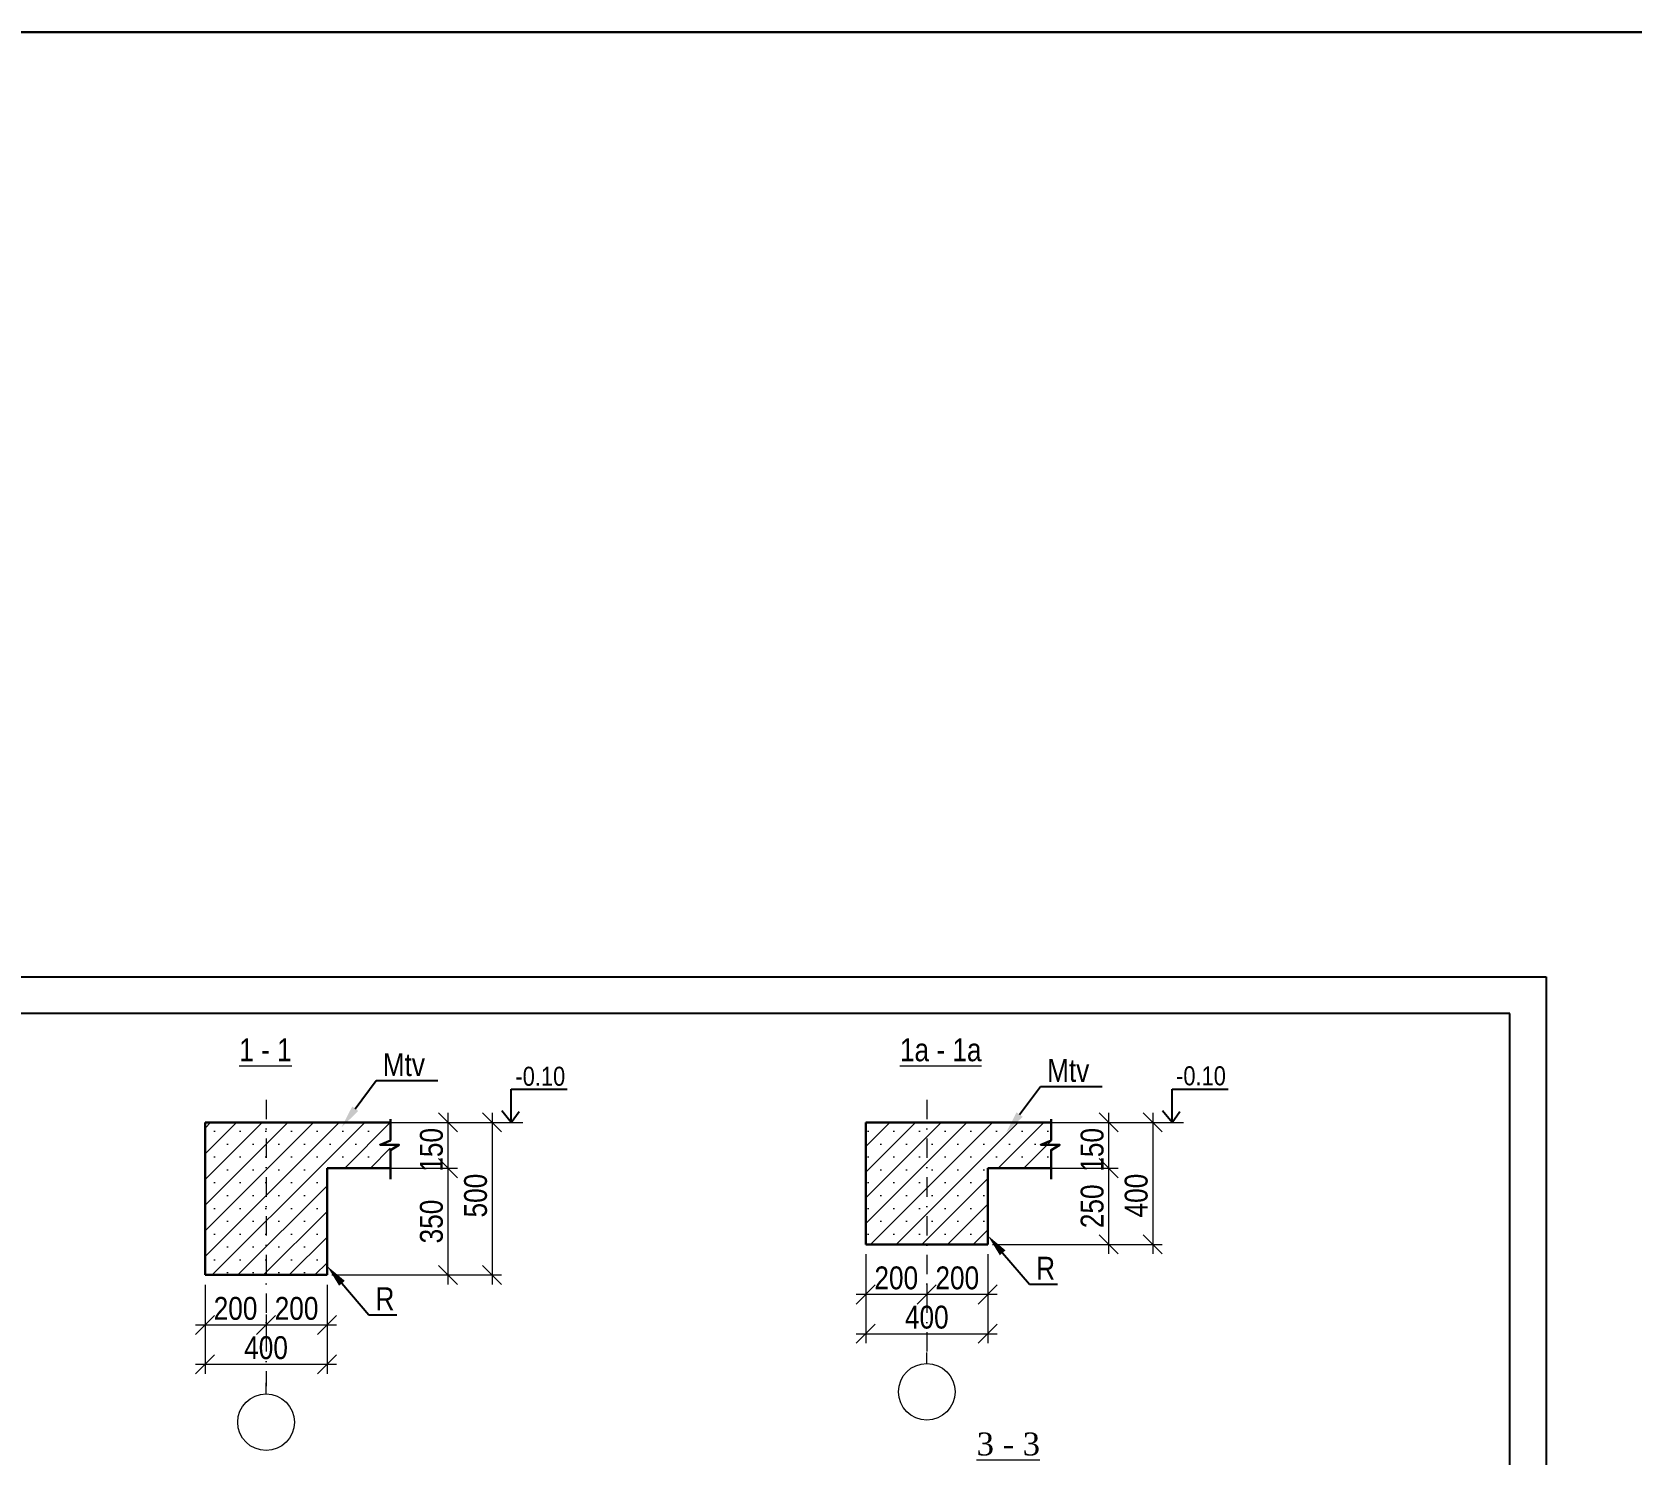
# Model space of a CAD drawing. Header units: millimetres. Extents: x -149347 to 251215, y -2929184 to -2541447.
# Drawn here: x 40631 to 61614, y -2560107 to -2541447 of the extents above; entities that cross this region are included whole.
import ezdxf
from ezdxf import colors
from ezdxf.entities.mleader import LeaderData, LeaderLine
from ezdxf.math import Vec2, Vec3

# ---------------------------------------------------------------- set-up
doc = ezdxf.new("R2010")
doc.units = ezdxf.units.MM
doc.linetypes.add('DASHDOT', pattern=[25.4, 12.7, -6.35, 0, -6.35])
doc.linetypes.add('DASHDOTX2', pattern=[50.8, 25.4, -12.7, 0, -12.7])
doc.layers.add('Ox xetti', color=1, linetype='DASHDOT', lineweight=18)
doc.layers.add('РАЗМЕРЫ', color=80, linetype='Continuous', lineweight=9)
doc.styles.get("Standard").update_dxf_attribs({"font": 'times.ttf'})
doc.styles.add('style1', font='A3TI(LA).TTF', dxfattribs={"height": 400})
doc.styles.add('style6', font='ARIALN.TTF', dxfattribs={"height": 300})
doc.dimstyles.new('DIM_100', dxfattribs={"dimscale": 100, "dimtxt": 250, "dimasz": 2.5, "dimexe": 1.25, "dimexo": 0.625, "dimtad": 1, "dimdec": 0, "dimtxsty": 'style1', "dimblk": 'OBLIQUE', "dimcen": 2.5, "dimdle": 1.25, "dimclrd": 251, "dimclre": 251, "dimaunit": 1, "dimadec": 3, "dimazin": 0, "dimtfac": 1, "dimtdec": 0, "dimtmove": 1, "dimatfit": 3, "dimfxl": 1.25, "dimlwd": 5, "dimlwe": 5, "dimarcsym": 0})
pattern_1 = [(45, (-624769.46, 1657.85), (-168.379802, 168.379802), []), (45, (-624601.08, 1657.85), (-168.379802, 168.379802), [0, -238.125])]
pattern_2 = [(45, (-622260.33, 1657.85), (-168.379802, 168.379802), []), (45, (-622091.95, 1657.85), (-168.379802, 168.379802), [0, -238.125])]

# ---------------------------------------------------------------- blocks, each defined once
blk = doc.blocks.new('mekteb')
at = {"color": 0, "lineweight": 25}
for p, q in [((99643, -1821466), (139843, -1821466)), ((139843, -1821466), (139843, -1849866))]:
    blk.add_line(p, q, dxfattribs=at)
at = {"color": 0, "lineweight": 25, "ltscale": 15}
for p, q in [((139343, -1821966), (101643, -1821966)), ((139343, -1849366), (139343, -1821966))]:
    blk.add_line(p, q, dxfattribs=at)
blk = doc.blocks.new('_Oblique')
at = {"color": 0, "linetype": 'ByBlock', "lineweight": -2}
blk.add_line((-0.5, -0.5), (0.5, 0.5), dxfattribs=at)
blk = doc.blocks.new('*D386')
at = {"color": 251, "linetype": 'ByBlock', "lineweight": 5, "ltscale": 15, "transparency": 16777216}
blk.add_line((43825, -2558403), (42775, -2558403), dxfattribs=at)
at = {"color": 251, "lineweight": 5, "ltscale": 15, "transparency": 16777216}
for p, q in [((42900, -2558265), (42900, -2558528)), ((43700, -2558284), (43700, -2558528))]:
    blk.add_line(p, q, dxfattribs=at)
at = {"layer": 'Defpoints', "color": 0, "lineweight": 15, "ltscale": 15, "transparency": 16777216}
for p in [(42900, -2558202), (43700, -2558221), (42900, -2558403)]:
    blk.add_point(p, dxfattribs=at)
at = {"color": 251, "lineweight": 5, "ltscale": 15, "transparency": 16777216, "xscale": 250, "yscale": 250, "zscale": 250, "rotation": 180}
blk.add_blockref('_Oblique', (42900, -2558403), dxfattribs=at)
at = {"color": 251, "lineweight": 5, "ltscale": 15, "transparency": 16777216, "xscale": 250, "yscale": 250, "zscale": 250}
blk.add_blockref('_Oblique', (43700, -2558403), dxfattribs=at)
at = {"color": 0, "lineweight": 15, "ltscale": 15, "transparency": 16777216, "insert": (43300, -2558187), "char_height": 300, "attachment_point": 5, "style": 'style6'}
blk.add_mtext('200', dxfattribs=at)
blk = doc.blocks.new('*D387')
at = {"color": 251, "linetype": 'ByBlock', "lineweight": 5, "ltscale": 15, "transparency": 16777216}
blk.add_line((44625, -2558403), (43575, -2558403), dxfattribs=at)
at = {"color": 251, "lineweight": 5, "ltscale": 15, "transparency": 16777216}
for p, q in [((43700, -2558265), (43700, -2558528)), ((44500, -2558284), (44500, -2558528))]:
    blk.add_line(p, q, dxfattribs=at)
at = {"layer": 'Defpoints', "color": 0, "lineweight": 15, "ltscale": 15, "transparency": 16777216}
for p in [(43700, -2558202), (44500, -2558221), (43700, -2558403)]:
    blk.add_point(p, dxfattribs=at)
at = {"color": 251, "lineweight": 5, "ltscale": 15, "transparency": 16777216, "xscale": 250, "yscale": 250, "zscale": 250, "rotation": 180}
blk.add_blockref('_Oblique', (43700, -2558403), dxfattribs=at)
at = {"color": 251, "lineweight": 5, "ltscale": 15, "transparency": 16777216, "xscale": 250, "yscale": 250, "zscale": 250}
blk.add_blockref('_Oblique', (44500, -2558403), dxfattribs=at)
at = {"color": 0, "lineweight": 15, "ltscale": 15, "transparency": 16777216, "insert": (44100, -2558187), "char_height": 300, "attachment_point": 5, "style": 'style6'}
blk.add_mtext('200', dxfattribs=at)
blk = doc.blocks.new('*D388')
at = {"color": 251, "lineweight": 5, "ltscale": 15, "transparency": 16777216}
for p, q in [((42900, -2557874), (42900, -2559042)), ((44500, -2557874), (44500, -2559042))]:
    blk.add_line(p, q, dxfattribs=at)
at = {"color": 251, "linetype": 'ByBlock', "lineweight": 5, "ltscale": 15, "transparency": 16777216}
blk.add_line((42775, -2558917), (44625, -2558917), dxfattribs=at)
at = {"layer": 'Defpoints', "color": 0, "lineweight": 15, "ltscale": 15, "transparency": 16777216}
for p in [(42900, -2557812), (44500, -2557812), (44500, -2558917)]:
    blk.add_point(p, dxfattribs=at)
at = {"color": 251, "lineweight": 5, "ltscale": 15, "transparency": 16777216, "xscale": 250, "yscale": 250, "zscale": 250, "rotation": 180}
blk.add_blockref('_Oblique', (42900, -2558917), dxfattribs=at)
at = {"color": 251, "lineweight": 5, "ltscale": 15, "transparency": 16777216, "xscale": 250, "yscale": 250, "zscale": 250}
blk.add_blockref('_Oblique', (44500, -2558917), dxfattribs=at)
at = {"color": 0, "lineweight": 15, "ltscale": 15, "transparency": 16777216, "insert": (43700, -2558702), "char_height": 300, "attachment_point": 5, "style": 'style6'}
blk.add_mtext('400', dxfattribs=at)
blk = doc.blocks.new('*D389')
at = {"color": 251, "linetype": 'ByBlock', "lineweight": 5, "ltscale": 15, "transparency": 16777216}
blk.add_line((46086, -2555621), (46086, -2556471), dxfattribs=at)
at = {"color": 251, "lineweight": 5, "ltscale": 15, "transparency": 16777216}
for p, q in [((45926, -2555746), (46211, -2555746)), ((44964, -2556346), (46211, -2556346))]:
    blk.add_line(p, q, dxfattribs=at)
at = {"layer": 'Defpoints', "color": 0, "lineweight": 15, "ltscale": 15, "transparency": 16777216}
for p in [(45863, -2555746), (44901, -2556346), (46086, -2556346)]:
    blk.add_point(p, dxfattribs=at)
at = {"color": 251, "lineweight": 5, "ltscale": 15, "transparency": 16777216, "xscale": 250, "yscale": 250, "zscale": 250}
for p, rotation in [((46086, -2555746), 90), ((46086, -2556346), 270)]:
    blk.add_blockref('_Oblique', p, dxfattribs=dict(at, rotation=rotation))
at = {"color": 0, "lineweight": 15, "ltscale": 15, "transparency": 16777216, "insert": (45870, -2556106), "char_height": 300, "attachment_point": 5, "rotation": 90, "style": 'style6'}
blk.add_mtext('150', dxfattribs=at)
blk = doc.blocks.new('*D390')
at = {"color": 251, "linetype": 'ByBlock', "lineweight": 5, "ltscale": 15, "transparency": 16777216}
blk.add_line((46664, -2555621), (46664, -2557871), dxfattribs=at)
at = {"color": 251, "lineweight": 5, "ltscale": 15, "transparency": 16777216}
for p, q in [((46128, -2555746), (46789, -2555746)), ((46002, -2557746), (46789, -2557746))]:
    blk.add_line(p, q, dxfattribs=at)
at = {"layer": 'Defpoints', "color": 0, "lineweight": 15, "ltscale": 15, "transparency": 16777216}
for p in [(46066, -2555746), (45939, -2557746), (46664, -2557746)]:
    blk.add_point(p, dxfattribs=at)
at = {"color": 251, "lineweight": 5, "ltscale": 15, "transparency": 16777216, "xscale": 250, "yscale": 250, "zscale": 250}
for p, rotation in [((46664, -2555746), 90), ((46664, -2557746), 270)]:
    blk.add_blockref('_Oblique', p, dxfattribs=dict(at, rotation=rotation))
at = {"color": 0, "lineweight": 15, "ltscale": 15, "transparency": 16777216, "insert": (46449, -2556706), "char_height": 300, "attachment_point": 5, "rotation": 90, "style": 'style6'}
blk.add_mtext('500', dxfattribs=at)
blk = doc.blocks.new('*D391')
at = {"color": 251, "lineweight": 5, "ltscale": 15, "transparency": 16777216}
for p, q in [((45291, -2556346), (46211, -2556346)), ((44562, -2557746), (46211, -2557746))]:
    blk.add_line(p, q, dxfattribs=at)
at = {"color": 251, "linetype": 'ByBlock', "lineweight": 5, "ltscale": 15, "transparency": 16777216}
blk.add_line((46086, -2556221), (46086, -2557871), dxfattribs=at)
at = {"layer": 'Defpoints', "color": 0, "lineweight": 15, "ltscale": 15, "transparency": 16777216}
for p in [(45229, -2556346), (44500, -2557746), (46086, -2557746)]:
    blk.add_point(p, dxfattribs=at)
at = {"color": 251, "lineweight": 5, "ltscale": 15, "transparency": 16777216, "xscale": 250, "yscale": 250, "zscale": 250}
for p, rotation in [((46086, -2556346), 90), ((46086, -2557746), 270)]:
    blk.add_blockref('_Oblique', p, dxfattribs=dict(at, rotation=rotation))
at = {"color": 0, "lineweight": 15, "ltscale": 15, "transparency": 16777216, "insert": (45870, -2557046), "char_height": 300, "attachment_point": 5, "rotation": 90, "style": 'style6'}
blk.add_mtext('350', dxfattribs=at)
blk = doc.blocks.new('*D370')
at = {"color": 251, "linetype": 'ByBlock', "lineweight": 5, "ltscale": 15, "transparency": 16777216}
blk.add_line((52490, -2558003), (51440, -2558003), dxfattribs=at)
at = {"color": 251, "lineweight": 5, "ltscale": 15, "transparency": 16777216}
for p, q in [((51565, -2557865), (51565, -2558128)), ((52365, -2557884), (52365, -2558128))]:
    blk.add_line(p, q, dxfattribs=at)
at = {"layer": 'Defpoints', "color": 0, "lineweight": 15, "ltscale": 15, "transparency": 16777216}
for p in [(51565, -2557802), (52365, -2557821), (51565, -2558003)]:
    blk.add_point(p, dxfattribs=at)
at = {"color": 251, "lineweight": 5, "ltscale": 15, "transparency": 16777216, "xscale": 250, "yscale": 250, "zscale": 250, "rotation": 180}
blk.add_blockref('_Oblique', (51565, -2558003), dxfattribs=at)
at = {"color": 251, "lineweight": 5, "ltscale": 15, "transparency": 16777216, "xscale": 250, "yscale": 250, "zscale": 250}
blk.add_blockref('_Oblique', (52365, -2558003), dxfattribs=at)
at = {"color": 0, "lineweight": 15, "ltscale": 15, "transparency": 16777216, "insert": (51965, -2557787), "char_height": 300, "attachment_point": 5, "style": 'style6'}
blk.add_mtext('200', dxfattribs=at)
blk = doc.blocks.new('*D371')
at = {"color": 251, "linetype": 'ByBlock', "lineweight": 5, "ltscale": 15, "transparency": 16777216}
blk.add_line((53290, -2558003), (52240, -2558003), dxfattribs=at)
at = {"color": 251, "lineweight": 5, "ltscale": 15, "transparency": 16777216}
for p, q in [((52365, -2557865), (52365, -2558128)), ((53165, -2557884), (53165, -2558128))]:
    blk.add_line(p, q, dxfattribs=at)
at = {"layer": 'Defpoints', "color": 0, "lineweight": 15, "ltscale": 15, "transparency": 16777216}
for p in [(52365, -2557802), (53165, -2557821), (52365, -2558003)]:
    blk.add_point(p, dxfattribs=at)
at = {"color": 251, "lineweight": 5, "ltscale": 15, "transparency": 16777216, "xscale": 250, "yscale": 250, "zscale": 250, "rotation": 180}
blk.add_blockref('_Oblique', (52365, -2558003), dxfattribs=at)
at = {"color": 251, "lineweight": 5, "ltscale": 15, "transparency": 16777216, "xscale": 250, "yscale": 250, "zscale": 250}
blk.add_blockref('_Oblique', (53165, -2558003), dxfattribs=at)
at = {"color": 0, "lineweight": 15, "ltscale": 15, "transparency": 16777216, "insert": (52765, -2557787), "char_height": 300, "attachment_point": 5, "style": 'style6'}
blk.add_mtext('200', dxfattribs=at)
blk = doc.blocks.new('*D372')
at = {"color": 251, "lineweight": 5, "ltscale": 15, "transparency": 16777216}
for p, q in [((51565, -2557474), (51565, -2558642)), ((53165, -2557474), (53165, -2558642))]:
    blk.add_line(p, q, dxfattribs=at)
at = {"color": 251, "linetype": 'ByBlock', "lineweight": 5, "ltscale": 15, "transparency": 16777216}
blk.add_line((51440, -2558517), (53290, -2558517), dxfattribs=at)
at = {"layer": 'Defpoints', "color": 0, "lineweight": 15, "ltscale": 15, "transparency": 16777216}
for p in [(51565, -2557412), (53165, -2557412), (53165, -2558517)]:
    blk.add_point(p, dxfattribs=at)
at = {"color": 251, "lineweight": 5, "ltscale": 15, "transparency": 16777216, "xscale": 250, "yscale": 250, "zscale": 250, "rotation": 180}
blk.add_blockref('_Oblique', (51565, -2558517), dxfattribs=at)
at = {"color": 251, "lineweight": 5, "ltscale": 15, "transparency": 16777216, "xscale": 250, "yscale": 250, "zscale": 250}
blk.add_blockref('_Oblique', (53165, -2558517), dxfattribs=at)
at = {"color": 0, "lineweight": 15, "ltscale": 15, "transparency": 16777216, "insert": (52365, -2558302), "char_height": 300, "attachment_point": 5, "style": 'style6'}
blk.add_mtext('400', dxfattribs=at)
blk = doc.blocks.new('*D373')
at = {"color": 251, "linetype": 'ByBlock', "lineweight": 5, "ltscale": 15, "transparency": 16777216}
blk.add_line((54750, -2555621), (54750, -2556471), dxfattribs=at)
at = {"color": 251, "lineweight": 5, "ltscale": 15, "transparency": 16777216}
for p, q in [((54591, -2555746), (54875, -2555746)), ((53628, -2556346), (54875, -2556346))]:
    blk.add_line(p, q, dxfattribs=at)
at = {"layer": 'Defpoints', "color": 0, "lineweight": 15, "ltscale": 15, "transparency": 16777216}
for p in [(54528, -2555746), (53566, -2556346), (54750, -2556346)]:
    blk.add_point(p, dxfattribs=at)
at = {"color": 251, "lineweight": 5, "ltscale": 15, "transparency": 16777216, "xscale": 250, "yscale": 250, "zscale": 250}
for p, rotation in [((54750, -2555746), 90), ((54750, -2556346), 270)]:
    blk.add_blockref('_Oblique', p, dxfattribs=dict(at, rotation=rotation))
at = {"color": 0, "lineweight": 15, "ltscale": 15, "transparency": 16777216, "insert": (54535, -2556106), "char_height": 300, "attachment_point": 5, "rotation": 90, "style": 'style6'}
blk.add_mtext('150', dxfattribs=at)
blk = doc.blocks.new('*D374')
at = {"color": 251, "linetype": 'ByBlock', "lineweight": 5, "ltscale": 15, "transparency": 16777216}
blk.add_line((55329, -2555621), (55329, -2557471), dxfattribs=at)
at = {"color": 251, "lineweight": 5, "ltscale": 15, "transparency": 16777216}
for p, q in [((54793, -2555746), (55454, -2555746)), ((54667, -2557346), (55454, -2557346))]:
    blk.add_line(p, q, dxfattribs=at)
at = {"layer": 'Defpoints', "color": 0, "lineweight": 15, "ltscale": 15, "transparency": 16777216}
for p in [(54730, -2555746), (54604, -2557346), (55329, -2557346)]:
    blk.add_point(p, dxfattribs=at)
at = {"color": 251, "lineweight": 5, "ltscale": 15, "transparency": 16777216, "xscale": 250, "yscale": 250, "zscale": 250}
for p, rotation in [((55329, -2555746), 90), ((55329, -2557346), 270)]:
    blk.add_blockref('_Oblique', p, dxfattribs=dict(at, rotation=rotation))
at = {"color": 0, "lineweight": 15, "ltscale": 15, "transparency": 16777216, "insert": (55113, -2556706), "char_height": 300, "attachment_point": 5, "rotation": 90, "style": 'style6'}
blk.add_mtext('400', dxfattribs=at)
blk = doc.blocks.new('*D375')
at = {"color": 251, "lineweight": 5, "ltscale": 15, "transparency": 16777216}
for p, q in [((53956, -2556346), (54875, -2556346)), ((53227, -2557346), (54875, -2557346))]:
    blk.add_line(p, q, dxfattribs=at)
at = {"color": 251, "linetype": 'ByBlock', "lineweight": 5, "ltscale": 15, "transparency": 16777216}
blk.add_line((54750, -2556221), (54750, -2557471), dxfattribs=at)
at = {"layer": 'Defpoints', "color": 0, "lineweight": 15, "ltscale": 15, "transparency": 16777216}
for p in [(53894, -2556346), (53165, -2557346), (54750, -2557346)]:
    blk.add_point(p, dxfattribs=at)
at = {"color": 251, "lineweight": 5, "ltscale": 15, "transparency": 16777216, "xscale": 250, "yscale": 250, "zscale": 250}
for p, rotation in [((54750, -2556346), 90), ((54750, -2557346), 270)]:
    blk.add_blockref('_Oblique', p, dxfattribs=dict(at, rotation=rotation))
at = {"color": 0, "lineweight": 15, "ltscale": 15, "transparency": 16777216, "insert": (54535, -2556846), "char_height": 300, "attachment_point": 5, "rotation": 90, "style": 'style6'}
blk.add_mtext('250', dxfattribs=at)

msp = doc.modelspace()

# ---------------------------------------------------------------- hatches: boundary and pattern name
at = {"lineweight": 15, "ltscale": 5}
h = msp.add_hatch(dxfattribs=at)
h.set_pattern_fill('SACNCR', scale=100)
h.set_pattern_definition(pattern_1)
h.paths.add_polyline_path([(44499.86057, -2555745.79242), (42899.91382, -2555745.79242), (42899.91382, -2557745.79242), (44499.86057, -2557745.79242)])
h = msp.add_hatch(dxfattribs=at)
h.set_pattern_fill('SACNCR', scale=100)
h.set_pattern_definition(pattern_1)
edge = h.paths.add_edge_path()
edge.add_line((45325.02321, -2555745.79242), (44499.94044, -2555745.79242))
edge.add_line((44499.94044, -2555745.79242), (44499.88719, -2556385.71639))
edge.add_line((44499.94044, -2556345.71639), (45328.59861, -2556345.71639))
edge.add_line((45328.59861, -2556345.71639), (45328.59861, -2555745.79242))
h = msp.add_hatch(dxfattribs=at)
h.set_pattern_fill('SACNCR', scale=100)
h.set_pattern_definition(pattern_2)
h.paths.add_polyline_path([(51564.56467, -2557345.79138), (53164.51142, -2557345.79138), (53164.51142, -2555745.79138), (51564.56467, -2555745.79138)])
h = msp.add_hatch(dxfattribs=at)
h.set_pattern_fill('SACNCR', scale=100)
h.set_pattern_definition(pattern_2)
edge = h.paths.add_edge_path()
edge.add_line((53989.67407, -2555745.79138), (53164.5913, -2555745.79138))
edge.add_line((53164.5913, -2555745.79138), (53164.53805, -2556385.71534))
edge.add_line((53164.5913, -2556345.71534), (53993.24946, -2556345.71534))
edge.add_line((53993.24946, -2556345.71534), (53993.24946, -2555745.79138))

# ---------------------------------------------------------------- linework, layer by layer
at = {"color": 0}
for p, q in [((46916.62377, -2555745.79242), (46916.62377, -2555310.85791)), ((55581.27462, -2555745.79138), (55581.27462, -2555310.85687))]:
    msp.add_line(p, q, dxfattribs=at)
at = {"color": 7}
for p, q in [((46916.62377, -2555310.85791), (47651.01304, -2555310.85791)), ((55581.27462, -2555310.85687), (56315.66389, -2555310.85687))]:
    msp.add_line(p, q, dxfattribs=at)
at = {"color": 7, "lineweight": 15, "ltscale": 80}
for p, q in [((44499.88719, -2555745.79242), (42899.88719, -2555745.79242)), ((45330.77534, -2555745.79242), (47069.08454, -2555745.79242)), ((53164.53805, -2555745.79138), (51564.53805, -2555745.79138)), ((53995.42619, -2555745.79138), (55733.73539, -2555745.79138))]:
    msp.add_line(p, q, dxfattribs=at)
at = {"color": 7, "lineweight": 30, "ltscale": 80}
for p, q in [((42899.88719, -2555745.79242), (42899.88719, -2557745.79242)), ((42899.88719, -2555745.79242), (45330.77534, -2555745.79242)), ((51564.53805, -2555745.79138), (51564.53805, -2557345.79138)), ((51564.53805, -2555745.79138), (53995.42619, -2555745.79138)), ((44499.88719, -2557745.79242), (44499.88719, -2556345.71639)), ((44499.88719, -2556345.71639), (45330.77534, -2556345.71639)), ((53164.53805, -2557345.79138), (53164.53805, -2556345.71534)), ((53164.53805, -2556345.71534), (53995.42619, -2556345.71534)), ((51564.53805, -2557345.79138), (53164.53805, -2557345.79138)), ((42899.88719, -2557745.79242), (44499.88719, -2557745.79242))]:
    msp.add_line(p, q, dxfattribs=at)
at = {"color": 7, "lineweight": 15}
for p, q in [((52364.53805, -2558908.45274), (52364.53805, -2558762.72396)), ((43699.88719, -2559308.45378), (43699.88719, -2559162.72501))]:
    msp.add_line(p, q, dxfattribs=at)
at = {"color": 3, "lineweight": 30, "ltscale": 15}
msp.add_lwpolyline([(-91597.80098, -2541447.34864), (251214.7936, -2541447.34864), (251214.7936, -2929183.96085), (-91597.80098, -2929183.96085)], close=True, dxfattribs=at)
at = {"color": 7, "lineweight": 30, "ltscale": 80}
for points in [[(45330.77534, -2555701.6167), (45330.77534, -2555981.4674), (45194.79869, -2556038.51145), (45444.51629, -2556038.51145), (45330.77534, -2556109.81651), (45330.77534, -2556491.41827)], [(53995.42619, -2555701.61566), (53995.42619, -2555981.46636), (53859.44954, -2556038.51041), (54109.16715, -2556038.51041), (53995.42619, -2556109.81546), (53995.42619, -2556491.41723)]]:
    msp.add_lwpolyline(points, dxfattribs=at)
at = {"color": 7, "ltscale": 15}
for points in [[(46916.62377, -2555745.79242), (46790.56175, -2555595.06279)], [(46916.62377, -2555745.79242), (47018.34473, -2555603.46932)], [(55581.27462, -2555745.79138), (55455.21261, -2555595.06175)], [(55581.27462, -2555745.79138), (55682.99558, -2555603.46828)]]:
    msp.add_lwpolyline(points, dxfattribs=at)
at = {"color": 7, "lineweight": 9}
for centre in [(52364.53805, -2559278.08227), (43699.88719, -2559678.08331)]:
    msp.add_circle(centre, 371.07409, dxfattribs=at)
at = {"layer": 'Ox xetti', "linetype": 'DASHDOTX2', "lineweight": 15, "ltscale": 10}
for p, q in [((43699.88719, -2555449.78764), (43699.88719, -2559203.13886)), ((52364.53805, -2555449.7866), (52364.53805, -2558803.13781))]:
    msp.add_line(p, q, dxfattribs=at)

# ---------------------------------------------------------------- block references
at = {"lineweight": 15, "xscale": 0.9604837554369011, "yscale": 0.9604837554369011, "zscale": 0.9604837554369011}
msp.add_blockref('mekteb', (-73827.0471, -804348.37509), dxfattribs=at)

# ---------------------------------------------------------------- texts
at = {"lineweight": 15, "ltscale": 1500, "char_height": 300, "width": 3782.2222222, "attachment_point": 1, "style": 'style6'}
for s, insert in [('{\\fArial Narrow|b0|i0|c238|p34;\\L1 \\fArial Narrow|b0|i0|c204|p34;-\\fArial Narrow|b0|i0|c238|p34; 1}', (43348.43568, -2554644.00795)), ('{\\fArial Narrow|b0|i0|c238|p34;\\L1a \\fArial Narrow|b0|i0|c204|p34;-\\fArial Narrow|b0|i0|c238|p34; 1a}', (52013.08653, -2554644.0069))]:
    msp.add_mtext(s, dxfattribs=dict(at, insert=insert))
at = {"lineweight": 9, "char_height": 250, "width": 23109.777632, "attachment_point": 1, "style": 'style6'}
for insert in [(46970.48621, -2555016.25021), (55634.63047, -2555009.95726)]:
    msp.add_mtext('{\\fArial Narrow|b0|i0|c238|p34;-0.10}', dxfattribs=dict(at, insert=insert))
at = {"lineweight": 15, "ltscale": 1500, "insert": (53019.26644, -2559812.69329), "char_height": 300, "width": 3782.2222222, "attachment_point": 1}
msp.add_mtext('{\\fTimes New Roman|b0|i0|c238|p18;\\L3 \\fTimes New Roman|b0|i0|c204|p18;-\\fTimes New Roman|b0|i0|c238|p18; 3}', dxfattribs=at)

# ---------------------------------------------------------------- dimensions: what is measured, and where the dimension line sits
at = {"color": 7, "lineweight": 15, "ltscale": 15}
for base, p1, p2, picture, middle in [((46085.67761, -2556345.71639), (45863.43776, -2555745.79242), (44901.04404, -2556345.71639), '*D389', (46085.67761, -2556105.7544)), ((46664.31673, -2557745.79242), (46065.57947, -2555745.79242), (45939.41918, -2557745.79242), '*D390', (46664.31673, -2556705.79242)), ((54750.32846, -2556345.71534), (54528.08861, -2555745.79138), (53565.69489, -2556345.71534), '*D373', (54750.32846, -2556105.75336)), ((55328.96758, -2557345.79138), (54730.23032, -2555745.79138), (54604.07003, -2557345.79138), '*D374', (55328.96758, -2556705.79138))]:
    dim = msp.add_linear_dim(base=base, p1=p1, p2=p2, angle=90, dimstyle='DIM_100', override={"dimlfac": 0.25, "dimtxsty": 'style6'}, dxfattribs=at)
    dim.commit()
    dim.dimension.update_dxf_attribs({"geometry": picture, "text_midpoint": middle, "dimtype": 160})
for base, p1, p2, picture, middle in [((46085.67761, -2557745.79242), (45228.9364, -2556345.71639), (44499.88719, -2557745.79242), '*D391', (45870.00571, -2557045.7544)), ((54750.32846, -2557345.79138), (53893.58725, -2556345.71534), (53164.53805, -2557345.79138), '*D375', (54534.65657, -2556845.75336))]:
    dim = msp.add_linear_dim(base=base, p1=p1, p2=p2, angle=90, dimstyle='DIM_100', override={"dimlfac": 0.25, "dimtxsty": 'style6'}, dxfattribs=at)
    dim.commit()
    dim.dimension.update_dxf_attribs({"geometry": picture, "text_midpoint": middle})
for base, p1, p2, picture, middle in [((53164.53805, -2558517.20867), (51564.53805, -2557411.67037), (53164.53805, -2557411.67037), '*D372', (52364.53805, -2558301.53677)), ((51564.53805, -2558002.59857), (52364.53805, -2557821.23738), (51564.53805, -2557802.3428), '*D370', (51964.53805, -2557786.92668)), ((52364.53805, -2558002.59857), (53164.53805, -2557821.23738), (52364.53805, -2557802.3428), '*D371', (52764.53805, -2557786.92668)), ((44499.88719, -2558917.20971), (42899.88719, -2557811.67141), (44499.88719, -2557811.67141), '*D388', (43699.88719, -2558701.53782)), ((42899.88719, -2558402.59962), (43699.88719, -2558221.23843), (42899.88719, -2558202.34385), '*D386', (43299.88719, -2558186.92772)), ((43699.88719, -2558402.59962), (44499.88719, -2558221.23843), (43699.88719, -2558202.34385), '*D387', (44099.88719, -2558186.92772))]:
    dim = msp.add_linear_dim(base=base, p1=p1, p2=p2, dimstyle='DIM_100', override={"dimlfac": 0.25, "dimtxsty": 'style6'}, dxfattribs=at)
    dim.commit()
    dim.dimension.update_dxf_attribs({"geometry": picture, "text_midpoint": middle})

# ---------------------------------------------------------------- leaders
at = {"layer": 'РАЗМЕРЫ', "color": 0, "lineweight": 15}
ml = msp.add_multileader_mtext('Standard', dxfattribs=at)
ml.set_content('{\\fArial Narrow|b0|i0|c238|p34;\\C7;Mtv}', style='style6')
ml.set_leader_properties()
ml.build(insert=Vec2(0, 0))
ml.multileader.update_dxf_attribs({"text_left_attachment_type": 6, "text_right_attachment_type": 6, "dogleg_length": 100, "arrow_head_size": 300})
ctx = ml.context
ctx.base_point, ctx.char_height, ctx.arrow_head_size, ctx.plane_origin = Vec3(45243.14139, -2555198.33865), 300, 300, Vec3(53189.85387, -2553571.75132)
ctx.left_attachment, ctx.right_attachment, ctx.text_align_type = 6, 6, 1
notes = []
notes.append((ctx, [(1, (1, 1, 0), (45143.14139, -2555198.33865), (1, 0), 100, [(1, [(44690.79132, -2555808.37866)], 0, [])])]))
ctx.mtext.insert, ctx.mtext.alignment, ctx.mtext.flow_direction = Vec3(45507.28328, -2554838.33865), 2, 5
ml = msp.add_multileader_mtext('Standard', dxfattribs=at)
ml.set_content('{\\fArial Narrow|b0|i0|c238|p34;\\C7;Mtv}', style='style6')
ml.set_leader_properties()
ml.build(insert=Vec2(0, 0))
ml.multileader.update_dxf_attribs({"text_left_attachment_type": 6, "text_right_attachment_type": 6, "dogleg_length": 100, "arrow_head_size": 300})
ctx = ml.context
ctx.base_point, ctx.char_height, ctx.arrow_head_size, ctx.plane_origin = Vec3(53955.81853, -2555274.37663), 300, 300, Vec3(61902.53101, -2553647.7893)
ctx.left_attachment, ctx.right_attachment, ctx.text_align_type = 6, 6, 1
notes.append((ctx, [(1, (1, 1, 0), (53855.81853, -2555274.37663), (1, 0), 100, [(1, [(53403.46845, -2555884.41664)], 0, [])])]))
ctx.mtext.insert, ctx.mtext.alignment, ctx.mtext.flow_direction = Vec3(54219.96041, -2554914.37663), 2, 5
ml = msp.add_multileader_mtext('Standard', dxfattribs=at)
ml.set_content('{\\fArial Narrow|b0|i0|c238|p34;\\C7;R}', style='style6')
ml.set_leader_properties()
ml.build(insert=Vec2(0, 0))
ml.multileader.update_dxf_attribs({"text_left_attachment_type": 6, "text_right_attachment_type": 6, "dogleg_length": 100, "arrow_head_size": 300})
ctx = ml.context
ctx.base_point, ctx.char_height, ctx.arrow_head_size, ctx.plane_origin = Vec3(53813.79007, -2557868.55983), 300, 300, Vec3(61185.88788, -2556051.09063)
ctx.left_attachment, ctx.right_attachment, ctx.text_align_type = 6, 6, 1
notes.append((ctx, [(1, (1, 1, 0), (53713.79007, -2557868.55983), (1, 0), 100, [(1, [(53164.53805, -2557228.30496)], 0, [])])]))
ctx.mtext.insert, ctx.mtext.alignment, ctx.mtext.flow_direction = Vec3(53924.24846, -2557508.55983), 2, 5
ml = msp.add_multileader_mtext('Standard', dxfattribs=at)
ml.set_content('{\\fArial Narrow|b0|i0|c238|p34;\\C7;R}', style='style6')
ml.set_leader_properties()
ml.build(insert=Vec2(0, 0))
ml.multileader.update_dxf_attribs({"text_left_attachment_type": 6, "text_right_attachment_type": 6, "dogleg_length": 100, "arrow_head_size": 300})
ctx = ml.context
ctx.base_point, ctx.char_height, ctx.arrow_head_size, ctx.plane_origin = Vec3(45149.13921, -2558268.56087), 300, 300, Vec3(52521.23702, -2556051.09167)
ctx.left_attachment, ctx.right_attachment, ctx.text_align_type = 6, 6, 1
notes.append((ctx, [(1, (1, 1, 0), (45049.13921, -2558268.56087), (1, 0), 100, [(1, [(44499.88719, -2557628.306)], 0, [])])]))
ctx.mtext.insert, ctx.mtext.alignment, ctx.mtext.flow_direction = Vec3(45259.5976, -2557908.56087), 2, 5
for ctx, leaders in notes:
    for number, flags, end, landing, length, lines in leaders:
        leader = LeaderData()
        leader.index, (leader.has_last_leader_line, leader.has_dogleg_vector, leader.attachment_direction) = number, flags
        leader.last_leader_point, leader.dogleg_vector, leader.dogleg_length = Vec3(end), Vec3(landing), length
        for number, points, colour, breaks in lines:
            line = LeaderLine()
            line.index, line.vertices, line.color, line.breaks = number, Vec3.list(points), colors.encode_raw_color(colour), breaks
            leader.lines.append(line)
        ctx.leaders.append(leader)

doc.saveas('drawing.dxf')
